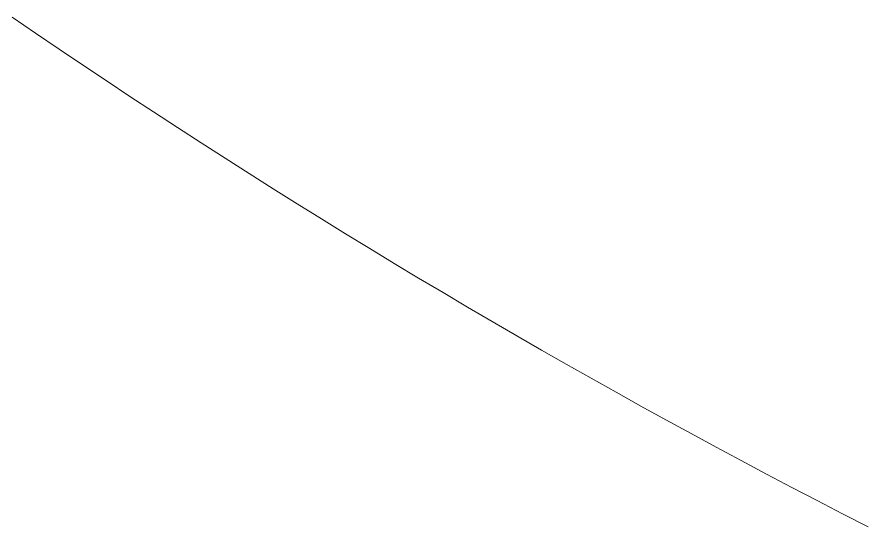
# Model space of a CAD drawing. Header units: millimetres. Extents: x 144517 to 159919, y -31393 to -20504.
# Drawn here: x 158200.68 to 158219.04, y -30055.08 to -30044.13 of the extents above; entities that cross this region are included whole.
import ezdxf

# ---------------------------------------------------------------- set-up
doc = ezdxf.new("R2010")
doc.units = ezdxf.units.MM
doc.header["$MEASUREMENT"] = 0
doc.layers.add('A - SHEET', color=7, linetype='Continuous', lineweight=9)
doc.layers.add('Layer 1', color=7, linetype='Continuous')

# ---------------------------------------------------------------- blocks, each defined once
blk = doc.blocks.new('agdsggad')
at = {"layer": 'Layer 1', "lineweight": 0}
blk.add_lwpolyline([(219.8614, 374.2911), (220.0624, 374.1536), (220.2639, 374.0167), (220.466, 373.8806), (220.6686, 373.7452), (220.8718, 373.6105), (221.0755, 373.4766), (221.2797, 373.3434), (221.4845, 373.2109), (221.6898, 373.0791), (221.8957, 372.9481), (222.1021, 372.8178), (222.309, 372.6882), (222.5165, 372.5594), (222.7245, 372.4314), (222.933, 372.304), (223.142, 372.1774), (223.3516, 372.0516), (223.5616, 371.9265), (223.7722, 371.8022), (223.9833, 371.6786), (224.195, 371.5557), (224.4071, 371.4337), (224.6197, 371.3123), (224.8329, 371.1918), (225.0465, 371.072), (225.2607, 370.9529), (225.4754, 370.8347), (225.6905, 370.7172), (225.9062, 370.6004), (226.1223, 370.4845), (226.339, 370.3693), (226.5561, 370.2549), (226.7738, 370.1413), (226.9919, 370.0284), (227.2105, 369.9163)], dxfattribs=at)
blk = doc.blocks.new('EWRSDG')
at = {"xscale": 3.437246875556696, "yscale": 3.437246875556696, "zscale": 3.437246875556696}
blk.add_blockref('agdsggad', (-192566.76, -259573.4), dxfattribs=at)

msp = doc.modelspace()

# ---------------------------------------------------------------- block references
at = {"layer": 'A - SHEET', "xscale": 0.7307667054224303, "yscale": 0.7307667054224303, "zscale": 0.7307667054224303}
msp.add_blockref('EWRSDG', (298369.7, 158703.315, -0.002), dxfattribs=at)

doc.saveas('drawing.dxf')
